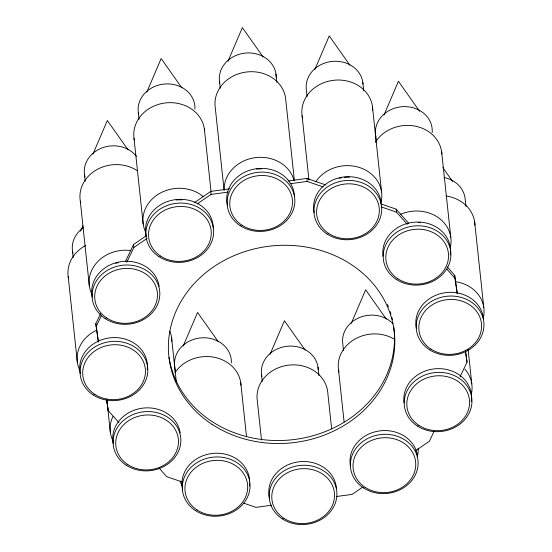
<?xml version="1.0" encoding="UTF-8"?>
<svg xmlns="http://www.w3.org/2000/svg" width="552" height="552" viewBox="0 0 552 552"><rect width="100%" height="100%" fill="white"/><g stroke="black" fill="none" stroke-linecap="round" stroke-linejoin="round"><path stroke-width="0.83" d="M92.971 154.077L107.336 120.495L128.029 149.806M80.626 231.178L82.966 225.713M146.791 92.143L161.156 58.553L181.856 87.871M228.01 61.189L242.376 27.6L263.069 56.918M183.202 346.021L197.568 312.432L218.268 341.75M314.861 69.504L329.227 35.921L349.92 65.233M270.052 354.336L284.418 320.746L305.118 350.065M384.068 114.871L398.434 81.282L419.623 111.297M351.272 323.382L365.638 289.793L386.331 319.111M98.366 342.116L95.827 323.644L100.609 313.598M125.456 261.42L133.487 244.55L146.68 235.469M96.145 326.639L101.299 315.813M126.856 262.138L133.805 247.537L147.005 238.457M434.155 431.209L429.366 441.255L415.518 450.784M460.078 376.761L467.033 362.16L465.536 350.975M194.269 202.736L210.747 191.399L229.625 188.86M197.216 203.916L211.064 194.387L228.307 192.068M362.678 487.133L352.107 494.406L336.506 496.503M288.027 180.994L306.905 178.448L325.949 185.003M289.979 183.761L307.222 181.435L323.23 186.942M271.556 505.252L255.955 507.357L243.742 503.155M380.942 203.916L396.191 209.16L408.666 223.27M381.259 206.903L396.508 212.147L407.307 224.36M182.677 482.151L166.669 476.645L159.197 468.199M447.217 266.864L454.682 275.31L457.249 293.195M447.003 269.252L455 278.298L457.222 293.781M106.529 399.027L108.171 410.495L118.97 422.708M442.801 167.594L452.654 181.553M465.502 351.507L467.033 362.16M95.827 323.644L98.394 341.536M106.681 399.317L108.171 410.495M474.651 221.932L483.8 307.54M465.943 206.324L465.046 197.968A28.476 24.854 -6.1 0 0 443.967 177.496M468.137 349.616L471.794 383.861M441.628 151.676L450.777 237.284M454.682 275.31L455 278.298M396.191 209.16L396.508 212.147M375.588 135.316L376.298 141.995M372.414 106.315L381.563 191.923M362.809 82.351L363.706 90.7M343.503 350.506L342.785 343.827A28.476 24.854 -6.1 0 1 359.863 317.4A28.476 24.854 -6.1 0 1 393.107 323.803M338.5 369.661L344.082 421.88M307.091 96.635L306.374 89.948A28.476 24.854 -6.1 0 1 331.987 61.431A28.476 24.854 -6.1 0 1 362.981 83.959M302.089 115.782L308.954 179.993M306.905 178.448L307.222 181.435M331.635 428.814L327.612 391.14A35.48 30.974 -6.1 0 0 288.047 365.217A35.48 30.974 -6.1 0 0 257.287 400.614L261.496 439.992M318.007 367.177L318.897 375.532M294.347 180.18L285.563 97.994A35.48 30.974 -6.1 0 0 246.006 72.064A35.48 30.974 -6.1 0 0 215.245 107.467L224.119 190.509M275.959 74.03L276.856 82.386M261.572 374.78L262.283 381.466M219.523 81.634L220.241 88.313M240.762 382.826L246.523 436.756M204.35 128.947L211.03 191.447M210.747 191.399L211.064 194.387M175.343 372.31L174.722 366.466A28.476 24.854 -6.1 0 1 201.728 337.824A28.476 24.854 -6.1 0 1 231.35 362.926M171.548 337.458L176.302 381.977M138.31 112.587L139.021 119.273M134.026 138.421L143.175 224.029M133.487 244.55L133.805 247.537M84.484 174.522L85.201 181.208M106.991 400.869L110.372 432.54M89.355 285.97L80.206 200.355A35.48 30.974 -6.1 0 1 97.842 169.105A35.48 30.974 -6.1 0 1 137.117 170.589M73.195 257.529L72.478 250.843A28.476 24.854 -6.1 0 1 83.531 227.631M68.2 276.676L77.349 362.284M383.04 256.245A33.92 29.608 -6.1 0 1 416.87 222.063A33.92 29.608 -6.1 0 1 450.204 254.934M418.623 222.573A29.456 25.716 -6.1 0 1 420.313 222.691M400.724 214.252A35.48 30.974 -6.1 0 1 437.432 217.033A35.48 30.974 -6.1 0 1 450.418 246.985M375.429 142.223A35.48 30.974 -6.1 0 1 414.504 126.001A35.48 30.974 -6.1 0 1 441.862 154.091M375.877 136.91A28.476 24.854 -6.1 0 1 402.132 106.709A28.476 24.854 -6.1 0 1 432.168 132.59M416.367 328.192A33.92 29.608 -6.1 0 1 445.471 292.663A33.92 29.608 -6.1 0 1 483.476 319.153M455.152 281.623A35.48 30.974 -6.1 0 1 483.255 318.042M446.002 196.015A35.48 30.974 -6.1 0 1 474.92 225.154M92.239 297.148A33.92 29.608 -6.1 0 1 120.377 261.758A33.92 29.608 -6.1 0 1 159.162 286.405M115.699 263.373A29.456 25.716 -6.1 0 1 118.169 262.683M92.425 295.203A35.48 30.974 -6.1 0 1 96.49 262.959A35.48 30.974 -6.1 0 1 131.017 250.58M80.654 202.743A35.48 30.974 -6.1 0 1 80.33 201.156M84.967 176.916A28.476 24.854 -6.1 0 1 101.561 148.102A28.476 24.854 -6.1 0 1 136.447 156.423M80.233 373.469A33.92 29.608 -6.1 0 1 112.291 337.651A33.92 29.608 -6.1 0 1 147.218 369.612M79.681 370.061A35.48 30.974 -6.1 0 1 96.862 330.117M68.476 278.27A35.48 30.974 -6.1 0 1 85.47 245.619M72.961 253.237A28.476 24.854 -6.1 0 1 72.609 251.643M227.465 205.096A33.92 29.608 -6.1 0 1 256.383 168.726A33.92 29.608 -6.1 0 1 294.444 196.077M256.57 169.16A29.456 25.716 -6.1 0 1 261.703 168.864M224.126 189.847A35.48 30.974 -6.1 0 1 255.155 157.672A35.48 30.974 -6.1 0 1 294.064 180.428M219.813 83.228A28.476 24.854 -6.1 0 1 245.143 53.109A28.476 24.854 -6.1 0 1 276.179 77.273M350.534 466.447A33.92 29.608 -6.1 0 1 379.645 430.919A33.92 29.608 -6.1 0 1 417.65 457.408M418.209 448.21A35.48 30.974 -6.1 0 1 417.215 457.097M338.956 372.041A35.48 30.974 -6.1 0 1 354.246 339.466A35.48 30.974 -6.1 0 1 394.073 339.052M113.257 443.725A33.92 29.608 -6.1 0 1 141.395 408.335A33.92 29.608 -6.1 0 1 180.187 432.975M113.45 441.779A35.48 30.974 -6.1 0 1 112.884 416.574M169.864 331.179A35.48 30.974 -6.1 0 1 171.824 341.502M404.057 402.822A33.92 29.608 -6.1 0 1 437.895 368.639A33.92 29.608 -6.1 0 1 471.229 401.511M464.887 369.164A35.48 30.974 -6.1 0 1 471.436 393.555M249.614 483.511A33.92 29.608 -6.1 0 1 249.338 486.084M182.664 489.928A33.92 29.608 -6.1 0 1 212.071 453.489A33.92 29.608 -6.1 0 1 249.656 481.772M181.918 485.684A35.48 30.974 -6.1 0 1 180.235 481.082M175.025 372.648A35.48 30.974 -6.1 0 1 214.086 357.234A35.48 30.974 -6.1 0 1 240.996 385.241M146.252 236.056A33.92 29.608 -6.1 0 1 175.66 199.617A33.92 29.608 -6.1 0 1 213.244 227.9M176.198 200.01A29.456 25.716 -6.1 0 1 182.195 199.893M145.507 231.805A35.48 30.974 -6.1 0 1 158.838 193.89A35.48 30.974 -6.1 0 1 203.55 196.871M134.302 140.015A35.48 30.974 -6.1 0 1 164.786 103.024A35.48 30.974 -6.1 0 1 204.53 130.555M138.6 114.181A28.476 24.854 -6.1 0 1 164.392 84.021A28.476 24.854 -6.1 0 1 194.939 109.048M269.514 498.249A33.92 29.608 -6.1 0 1 297.942 461.941A33.92 29.608 -6.1 0 1 336.43 488.361M261.862 376.374A28.476 24.854 -6.1 0 1 286.723 346.311A28.476 24.854 -6.1 0 1 318.214 369.605M314.123 212.575A33.92 29.608 -6.1 0 1 342.261 177.185A33.92 29.608 -6.1 0 1 381.052 201.832M339.225 178.317A29.456 25.716 -6.1 0 1 341.736 177.751M344.269 177.378A29.456 25.716 -6.1 0 1 349.409 177.213M315.827 181.746A35.48 30.974 -6.1 0 1 359.745 167.587A35.48 30.974 -6.1 0 1 380.804 203.219M302.544 118.169A35.48 30.974 -6.1 0 1 333.781 80.268A35.48 30.974 -6.1 0 1 372.69 110.352M393.728 327.122A113.367 98.96 -6.1 0 1 295.306 439.385A113.367 98.96 -6.1 0 1 169.05 357.358M387.511 304.497A113.367 98.96 -6.1 0 1 388.47 306.836M390.181 311.604A113.367 98.96 -6.1 0 1 390.933 314.026M391.823 317.276A113.367 98.96 -6.1 0 1 392.41 319.725M396.253 279.374A33.92 29.608 -6.1 0 0 450.604 258.66A33.92 29.608 -6.1 0 0 404.285 228.3A33.92 29.608 -6.1 0 0 396.253 279.374M397.916 278.822A31.423 27.427 -6.1 0 0 448.258 259.633A31.423 27.427 -6.1 0 0 405.354 231.516A31.423 27.427 -6.1 0 0 397.916 278.822M429.283 349.63A33.92 29.608 -6.1 0 0 483.635 328.916A33.92 29.608 -6.1 0 0 437.315 298.556A33.92 29.608 -6.1 0 0 429.283 349.63M430.939 349.078A31.423 27.427 -6.1 0 0 481.289 329.889A31.423 27.427 -6.1 0 0 438.385 301.765A31.423 27.427 -6.1 0 0 430.939 349.078M105.149 318.587A33.92 29.608 -6.1 0 0 159.507 297.866A33.92 29.608 -6.1 0 0 113.188 267.513A33.92 29.608 -6.1 0 0 105.149 318.587M106.812 318.035A31.423 27.427 -6.1 0 0 157.161 298.846A31.423 27.427 -6.1 0 0 114.257 270.721A31.423 27.427 -6.1 0 0 106.812 318.035M93.15 394.908A33.92 29.608 -6.1 0 0 147.501 374.187A33.92 29.608 -6.1 0 0 101.182 343.834A33.92 29.608 -6.1 0 0 93.15 394.908M94.806 394.356A31.423 27.427 -6.1 0 0 145.155 375.167A31.423 27.427 -6.1 0 0 102.251 347.042A31.423 27.427 -6.1 0 0 94.806 394.356M240.189 225.692A33.92 29.608 -6.1 0 0 294.54 204.978A33.92 29.608 -6.1 0 0 248.227 174.618A33.92 29.608 -6.1 0 0 240.189 225.692M241.852 225.14A31.423 27.427 -6.1 0 0 292.201 205.951A31.423 27.427 -6.1 0 0 249.297 177.834A31.423 27.427 -6.1 0 0 241.852 225.14M363.451 487.885A33.92 29.608 -6.1 0 0 417.802 467.171A33.92 29.608 -6.1 0 0 371.489 436.811A33.92 29.608 -6.1 0 0 363.451 487.885M365.113 487.333A31.423 27.427 -6.1 0 0 415.463 468.144A31.423 27.427 -6.1 0 0 372.559 440.027A31.423 27.427 -6.1 0 0 365.113 487.333M126.173 465.163A33.92 29.608 -6.1 0 0 180.525 444.443A33.92 29.608 -6.1 0 0 134.212 414.083A33.92 29.608 -6.1 0 0 126.173 465.163M127.836 464.611A31.423 27.427 -6.1 0 0 178.186 445.423A31.423 27.427 -6.1 0 0 135.281 417.298A31.423 27.427 -6.1 0 0 127.836 464.611M417.277 425.951A33.92 29.608 -6.1 0 0 471.629 405.23A33.92 29.608 -6.1 0 0 425.309 374.877A33.92 29.608 -6.1 0 0 417.277 425.951M418.94 425.399A31.423 27.427 -6.1 0 0 469.283 406.21A31.423 27.427 -6.1 0 0 426.379 378.086A31.423 27.427 -6.1 0 0 418.94 425.399M195.387 510.524A33.92 29.608 -6.1 0 0 249.739 489.81A33.92 29.608 -6.1 0 0 203.419 459.45A33.92 29.608 -6.1 0 0 195.387 510.524M197.05 509.972A31.423 27.427 -6.1 0 0 247.393 490.783A31.423 27.427 -6.1 0 0 204.488 462.659A31.423 27.427 -6.1 0 0 197.05 509.972M158.976 256.652A33.92 29.608 -6.1 0 0 213.327 235.932A33.92 29.608 -6.1 0 0 167.008 205.572A33.92 29.608 -6.1 0 0 158.976 256.652M160.639 256.1A31.423 27.427 -6.1 0 0 210.981 236.911A31.423 27.427 -6.1 0 0 168.077 208.787A31.423 27.427 -6.1 0 0 160.639 256.1M282.238 518.846A33.92 29.608 -6.1 0 0 336.589 498.125A33.92 29.608 -6.1 0 0 290.269 467.765A33.92 29.608 -6.1 0 0 282.238 518.846M283.9 518.293A31.423 27.427 -6.1 0 0 334.243 499.105A31.423 27.427 -6.1 0 0 291.339 470.98A31.423 27.427 -6.1 0 0 283.9 518.293M327.039 234.013A33.92 29.608 -6.1 0 0 381.391 213.293A33.92 29.608 -6.1 0 0 335.078 182.94A33.92 29.608 -6.1 0 0 327.039 234.013M328.702 233.462A31.423 27.427 -6.1 0 0 379.051 214.273A31.423 27.427 -6.1 0 0 336.147 186.148A31.423 27.427 -6.1 0 0 328.702 233.462M212.085 424.378A113.367 98.96 -6.1 0 0 393.735 355.136A113.367 98.96 -6.1 0 0 238.94 253.678A113.367 98.96 -6.1 0 0 212.085 424.378"/></g></svg>
